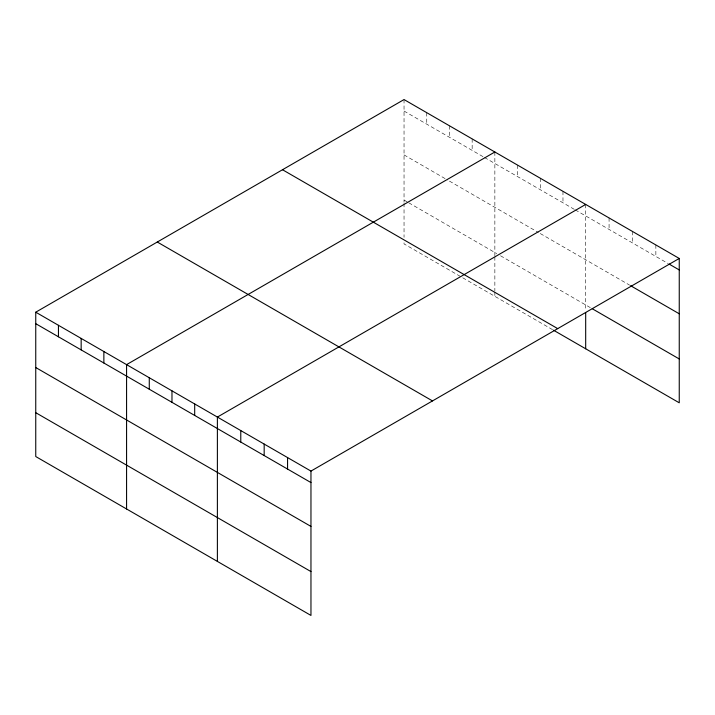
<?xml version="1.0" encoding="UTF-8"?>
<svg xmlns="http://www.w3.org/2000/svg" width="715" height="715" viewBox="0 0 715 715"><rect width="100%" height="100%" fill="white"/><g stroke="black" fill="none" stroke-linecap="round" stroke-linejoin="round"><path stroke-width="0.54" stroke-dasharray="3.58 2.68" d="M404.038 111.048L483.51 156.934M484.457 157.479L574.324 209.361M575.271 209.906L668.025 263.46M404.038 154.896L447.563 180.019M449.449 181.109L538.377 232.455M540.272 233.546L629.656 285.151M404.038 200.066L407.827 202.256M408.774 202.801L496.755 253.593M500.536 255.782L590.358 307.638M552.57 329.66L404.038 243.913L404.038 241.724M655.861 244.95L655.861 256.435M632.462 231.445L632.462 242.93M609.073 217.941L609.073 229.426M585.683 204.436L585.683 310.417M562.973 191.325L562.973 202.81M540.272 178.214L540.272 189.698M517.562 165.111L517.562 176.596M494.86 152L494.86 255.791M494.86 256.882L494.86 290.862M494.86 291.961L494.86 296.35M472.159 138.889L472.159 150.373M449.449 125.786L449.449 137.271M426.748 112.675L426.748 124.16M404.038 99.564L404.038 202.256M404.038 203.355L404.038 237.335"/><path stroke-width="1.07" d="M35.75 312.196L310.962 471.087L310.962 615.436L35.75 456.545L35.75 312.196L404.038 99.564L679.25 258.455L679.25 402.804L553.517 330.214M494.86 152L126.573 364.632L126.573 508.982M585.683 204.436L217.387 417.068L217.387 561.409M310.962 471.087L679.25 258.455M668.954 263.996L679.25 269.939M630.594 285.696L679.25 313.787M592.226 308.719L679.25 358.957M282.505 169.732L557.718 328.623M157.282 242.028L432.495 400.918M35.75 323.681L310.962 482.571M35.75 367.528L310.962 526.419M35.75 412.698L310.962 571.589M585.683 312.607L585.683 348.777M287.564 457.582L287.564 469.067M264.175 444.078L264.175 455.562M240.776 430.573L240.776 442.058M194.686 403.957L194.686 415.442M171.975 390.846L171.975 402.331M149.274 377.743L149.274 389.219M103.863 351.521L103.863 363.006M81.161 338.418L81.161 349.894M58.451 325.307L58.451 336.792"/></g></svg>
